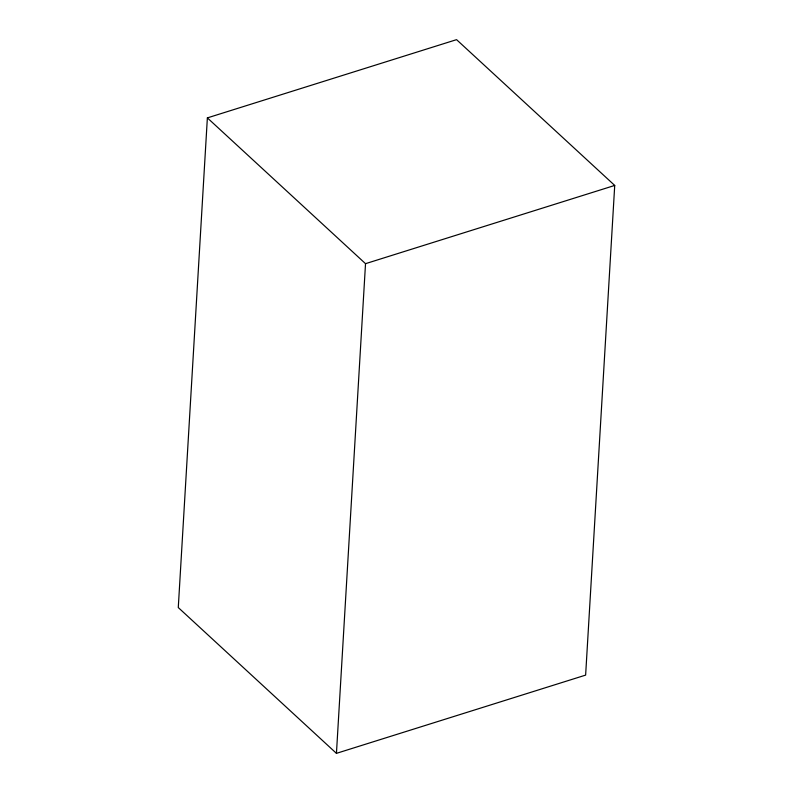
<?xml version="1.0" encoding="UTF-8"?>
<svg xmlns="http://www.w3.org/2000/svg" width="793" height="793" viewBox="0 0 793 793"><rect width="100%" height="100%" fill="white"/><g stroke="black" fill="none" stroke-linecap="round" stroke-linejoin="round"><path stroke-width="1.19" d="M207.369 117.889L178.276 607.557L336.44 753.35L585.63 675.111L614.724 185.443L456.56 39.65L207.369 117.889L365.523 263.673L336.44 753.35M365.523 263.673L614.724 185.443"/></g></svg>
